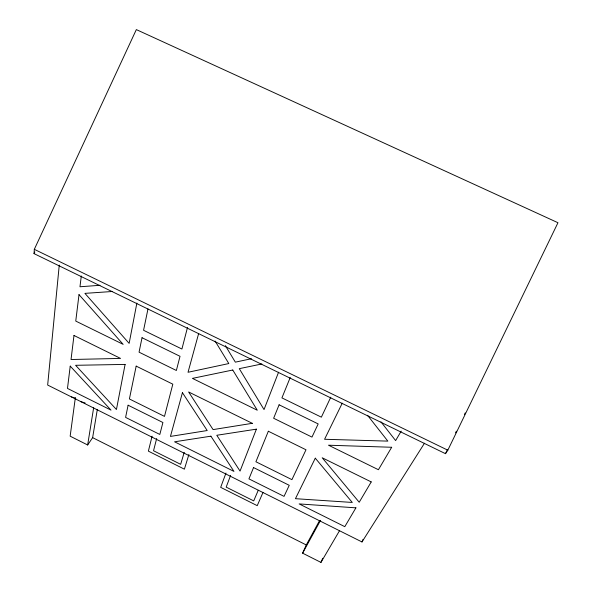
<?xml version="1.0" encoding="UTF-8"?>
<svg xmlns="http://www.w3.org/2000/svg" width="592" height="592" viewBox="0 0 592 592"><rect width="100%" height="100%" fill="white"/><g stroke="black" fill="none" stroke-linecap="round" stroke-linejoin="round"><path stroke-width="0.89" d="M34.033 253.628L34.321 249.328L136.338 29.6L557.967 222.725L447.826 450.194L445.48 453.679L34.033 253.628L34.81 251.948M59.259 265.083L47.663 385.052L361.986 541.954L424.486 443.223M81.296 275.998L79.972 286.765L99.981 285.3M75.347 397.698L70.159 436.171L87.653 444.977L92.633 437.643L97.317 409.449M87.653 444.977L93.64 407.807M136.87 303.074L129.137 343.375L84.922 293.366L112.184 291.501M147.985 308.891L143.567 330.292L181.914 349.028L187.472 327.539M152.092 436.178L148.377 451.141L184.393 469.175L188.892 454.538M156.651 438.568L153.535 450.756L180.649 464.328L184.245 452.34M198.69 333.37L188.027 372.272L228.815 363.555L215.096 341.059M225.974 473.045L220.675 487.349L257.231 505.657L262.974 492.514M230.591 475.465L226.181 487.12L253.709 500.891L258.253 490.265M278.58 372.205L264.025 409.56L239.286 368.661L261.864 363.969M361.986 541.954L363.014 539.401M290.228 377.489L281.918 397.891L321.367 417.168L330.773 397.195M319.436 520.805L306.271 544.958L302.608 553.165L320.953 562.4L322.714 558.286M445.48 453.679L447.493 449.52M455.551 432.878L456.358 431.213M464.409 414.578L465.216 412.913M342.265 403.167L324.571 439.271L387.849 441.121L367.506 415.273M302.608 553.165L320.531 520.368M320.953 562.4L339.453 530.824M401.198 431.131L395.619 440.589L380.93 421.815M251.445 358.715L235.35 362.156L225.367 345.647M81.074 401.724L85.144 402.982M71.506 396.951L75.754 398.29M34.321 249.328L447.826 450.194M92.633 437.643L306.271 544.958M70.226 366.122L67.481 388.426L111 410.115L70.226 366.122M73.985 335.479L71.033 359.514L120.553 358.419L73.985 335.479M79.01 294.631L75.754 321.079L123.151 344.359L79.01 294.631M125.097 364.413L116.439 409.516L75.606 365.301L125.097 364.413M128.109 405.209L125.593 417.39L159.818 434.454L162.911 422.51L128.109 405.209M136.175 366.115L129.396 398.964L164.495 416.383L172.82 384.171L136.175 366.115M142.036 337.714L139.053 352.166L176.364 370.488L180.027 356.31L142.036 337.714M182.432 392.681L170.444 436.415L207.207 430.539L182.432 392.681M256.395 429.156L240.049 471.091L216.776 435.275L256.395 429.156M253.546 467.569L248.936 478.884L284.042 496.377L289.251 485.314L253.546 467.569M268.339 431.235L255.907 461.767L291.923 479.646L305.997 449.787L268.339 431.235M279.106 404.802L273.63 418.255L311.977 437.088L318.178 423.931L279.106 404.802M315.292 458.193L295.445 498.686L352.284 502.445L315.292 458.193M355.91 507.84L344.796 526.665L299.16 503.918L355.91 507.84M371.221 481.918L359.211 502.253L322.218 457.779L371.221 481.918M391.675 447.271L378.421 469.722L328.501 445.206L391.675 447.271M232.76 370.015L192.437 378.384L257.283 410.226L232.76 370.015M252.296 423.324L213.083 429.6L188.611 391.956L252.296 423.324M210.907 436.186L174.559 441.802L233.973 471.417L210.907 436.186"/></g></svg>
